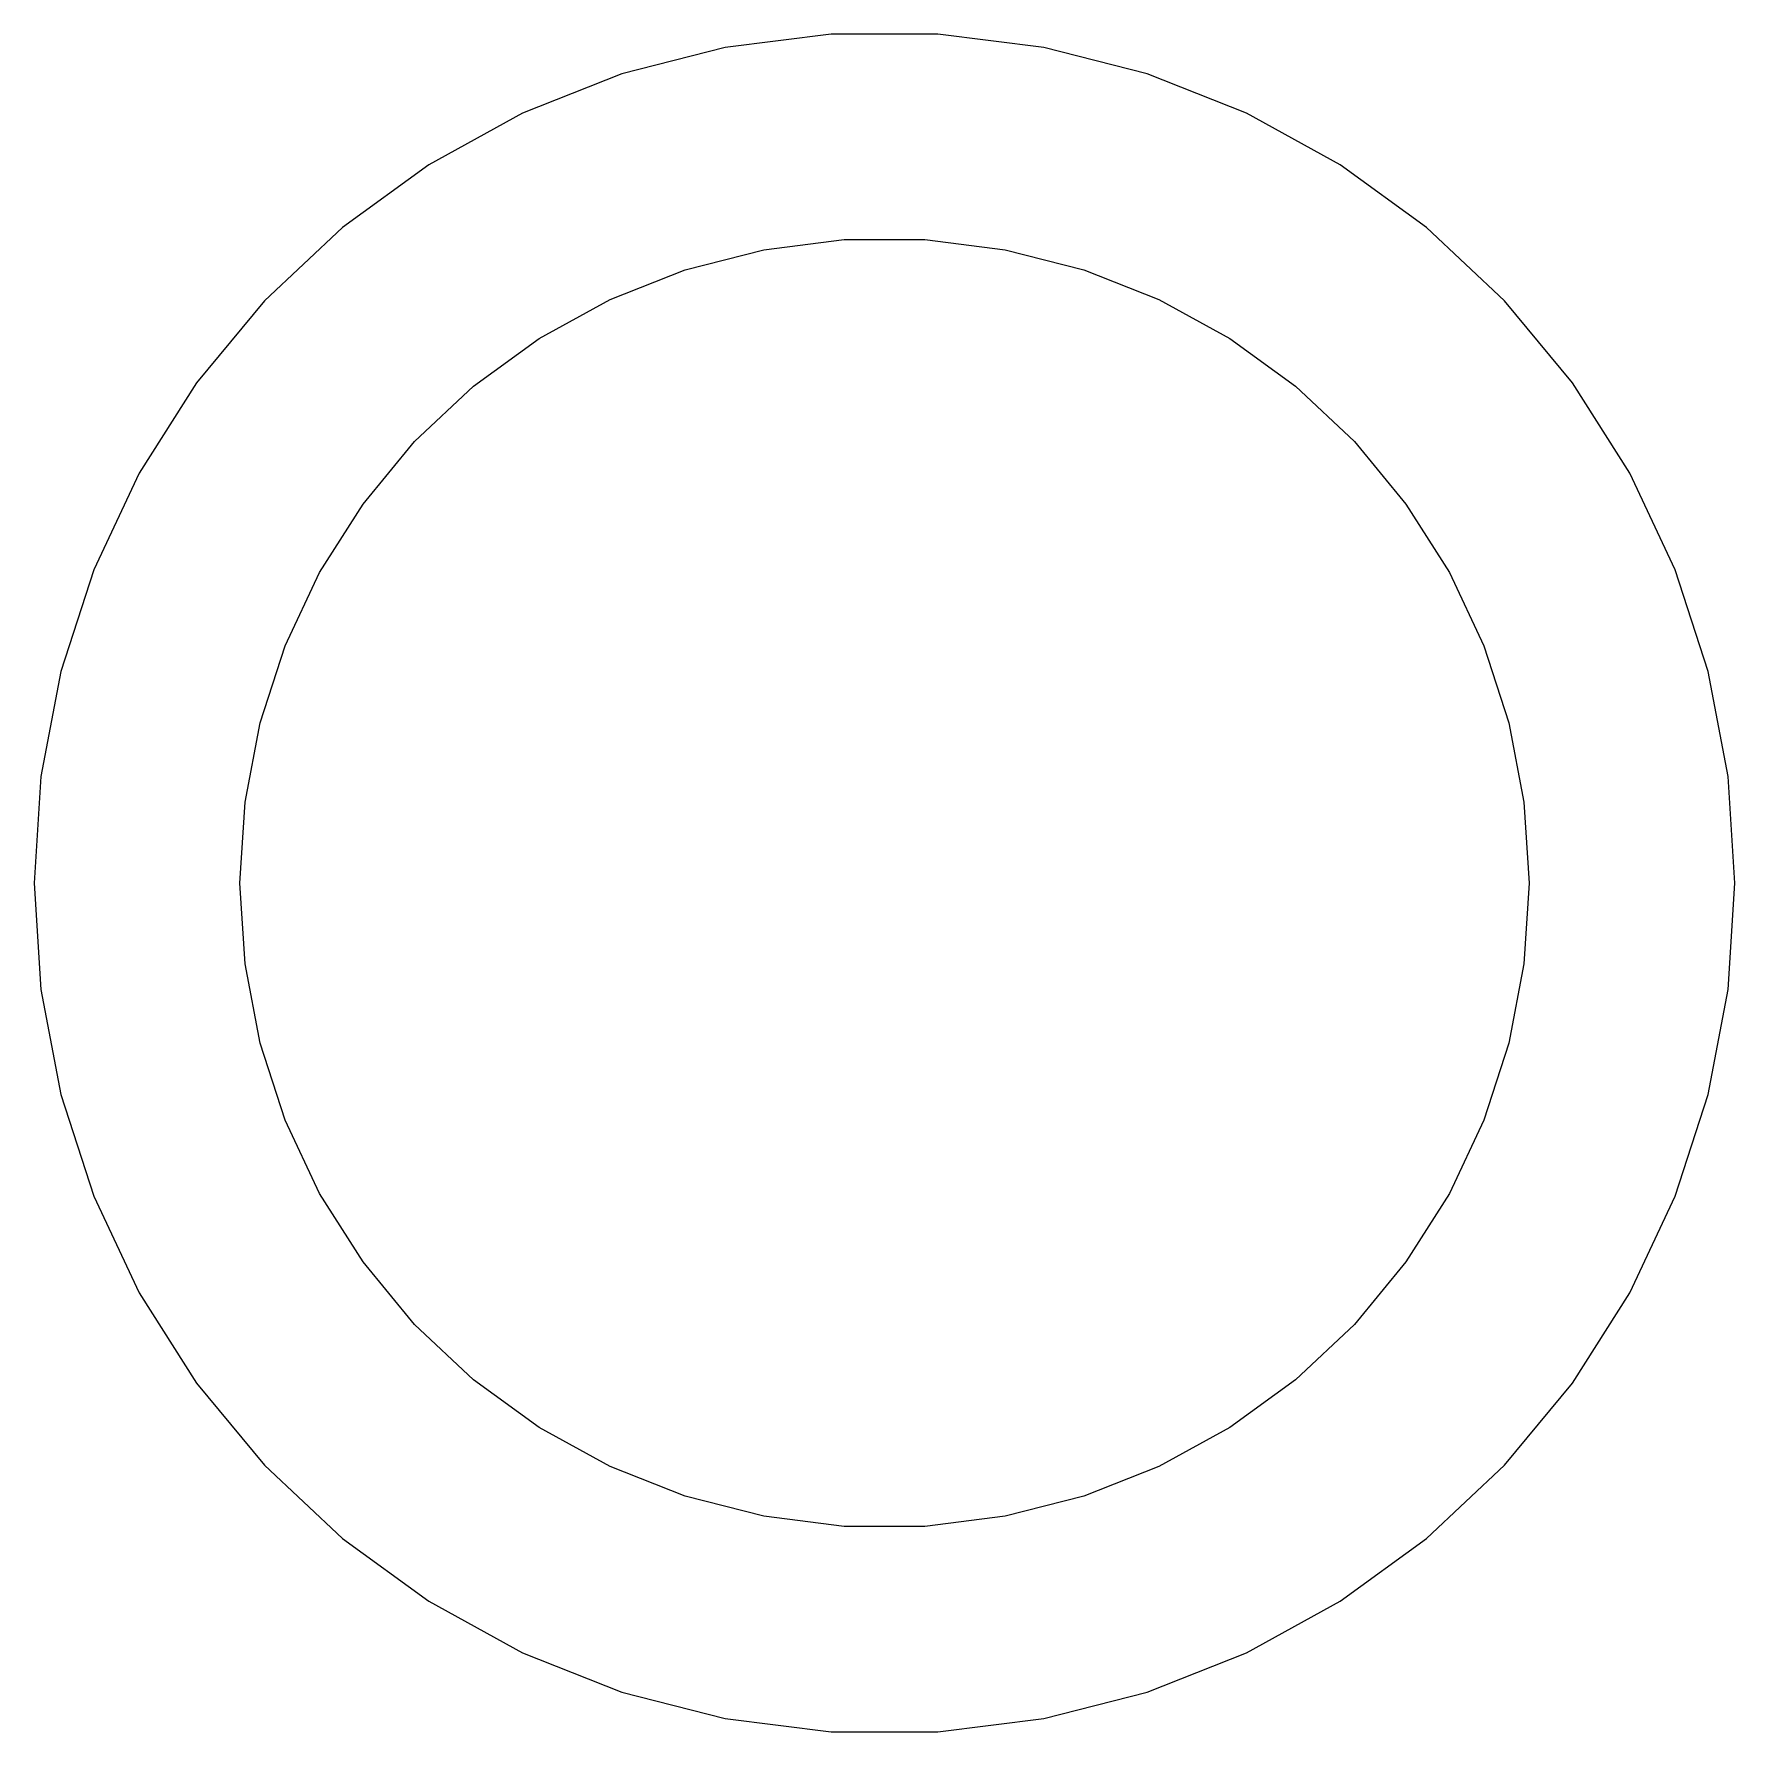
# Model space of a CAD drawing. Header units: metres. Extents: x -2.4 to 2.4, y 21.6 to 50.4.
# Drawn here: x -2.375 to 2.375, y 45.63 to 50.37 of the extents above.
import ezdxf

# ---------------------------------------------------------------- set-up
doc = ezdxf.new("R2010")
doc.units = ezdxf.units.M

msp = doc.modelspace()

# ---------------------------------------------------------------- linework, layer by layer
for p, q in [((-0.149124, 50.3703), (-0.445023, 50.3329)), ((0.149124, 50.3703), (-0.149124, 50.3703)), ((0.445023, 50.3329), (0.149124, 50.3703)), ((-0.445023, 50.3329), (-0.733902, 50.2588)), ((0.733902, 50.2588), (0.445023, 50.3329)), ((-0.733902, 50.2588), (-1.01122, 50.149)), ((1.01122, 50.149), (0.733902, 50.2588)), ((-1.01122, 50.149), (-1.27258, 50.0053)), ((1.27258, 50.0053), (1.01122, 50.149)), ((-1.27258, 50.0053), (-1.51387, 49.83)), ((1.51387, 49.83), (1.27258, 50.0053)), ((-1.51387, 49.83), (-1.73129, 49.6258)), ((1.73129, 49.6258), (1.51387, 49.83)), ((-0.33728, 49.7681), (-0.113022, 49.7964)), ((-0.113022, 49.7964), (0.113022, 49.7964)), ((0.113022, 49.7964), (0.33728, 49.7681)), ((-0.556229, 49.7119), (-0.33728, 49.7681)), ((0.33728, 49.7681), (0.556229, 49.7119)), ((-0.766388, 49.6287), (-0.556229, 49.7119)), ((0.556229, 49.7119), (0.766388, 49.6287)), ((-1.73129, 49.6258), (-1.9214, 49.396)), ((-0.964478, 49.5198), (-0.766388, 49.6287)), ((0.766388, 49.6287), (0.964478, 49.5198)), ((1.9214, 49.396), (1.73129, 49.6258)), ((-1.14735, 49.3869), (-0.964478, 49.5198)), ((0.964478, 49.5198), (1.14735, 49.3869)), ((-1.9214, 49.396), (-2.08122, 49.1441)), ((-1.31213, 49.2322), (-1.14735, 49.3869)), ((1.14735, 49.3869), (1.31213, 49.2322)), ((2.08122, 49.1441), (1.9214, 49.396)), ((-1.45622, 49.058), (-1.31213, 49.2322)), ((1.31213, 49.2322), (1.45622, 49.058)), ((-2.08122, 49.1441), (-2.20821, 48.8743)), ((2.20821, 48.8743), (2.08122, 49.1441)), ((-1.57735, 48.8671), (-1.45622, 49.058)), ((1.45622, 49.058), (1.57735, 48.8671)), ((-2.20821, 48.8743), (-2.30038, 48.5906)), ((-1.67358, 48.6626), (-1.57735, 48.8671)), ((1.57735, 48.8671), (1.67358, 48.6626)), ((2.30038, 48.5906), (2.20821, 48.8743)), ((-1.74344, 48.4476), (-1.67358, 48.6626)), ((1.67358, 48.6626), (1.74344, 48.4476)), ((-2.30038, 48.5906), (-2.35626, 48.2977)), ((2.35626, 48.2977), (2.30038, 48.5906)), ((-1.7858, 48.2256), (-1.74344, 48.4476)), ((1.74344, 48.4476), (1.7858, 48.2256)), ((-2.35626, 48.2977), (-2.375, 48)), ((2.375, 48), (2.35626, 48.2977)), ((-1.79999, 48), (-1.7858, 48.2256)), ((1.7858, 48.2256), (1.79999, 48)), ((-2.375, 48), (-2.35626, 47.7023)), ((-1.7858, 47.7744), (-1.79999, 48)), ((1.79999, 48), (1.7858, 47.7744)), ((2.35626, 47.7023), (2.375, 48)), ((-1.74344, 47.5524), (-1.7858, 47.7744)), ((1.7858, 47.7744), (1.74344, 47.5524)), ((-2.35626, 47.7023), (-2.30038, 47.4094)), ((2.30038, 47.4094), (2.35626, 47.7023)), ((-1.67358, 47.3374), (-1.74344, 47.5524)), ((1.74344, 47.5524), (1.67358, 47.3374)), ((-2.30038, 47.4094), (-2.20821, 47.1257)), ((2.20821, 47.1257), (2.30038, 47.4094)), ((-1.57735, 47.1329), (-1.67358, 47.3374)), ((1.67358, 47.3374), (1.57735, 47.1329)), ((-2.20821, 47.1257), (-2.08122, 46.8559)), ((-1.45622, 46.942), (-1.57735, 47.1329)), ((1.57735, 47.1329), (1.45622, 46.942)), ((2.08122, 46.8559), (2.20821, 47.1257)), ((-1.31213, 46.7678), (-1.45622, 46.942)), ((1.45622, 46.942), (1.31213, 46.7678)), ((-2.08122, 46.8559), (-1.9214, 46.604)), ((1.9214, 46.604), (2.08122, 46.8559)), ((-1.14735, 46.6131), (-1.31213, 46.7678)), ((1.31213, 46.7678), (1.14735, 46.6131)), ((-1.9214, 46.604), (-1.73129, 46.3742)), ((-0.964478, 46.4802), (-1.14735, 46.6131)), ((1.14735, 46.6131), (0.964478, 46.4802)), ((1.73129, 46.3742), (1.9214, 46.604)), ((-0.766388, 46.3713), (-0.964478, 46.4802)), ((0.964478, 46.4802), (0.766388, 46.3713)), ((-1.73129, 46.3742), (-1.51387, 46.17)), ((-0.556229, 46.2881), (-0.766388, 46.3713)), ((0.766388, 46.3713), (0.556229, 46.2881)), ((1.51387, 46.17), (1.73129, 46.3742)), ((-0.33728, 46.2319), (-0.556229, 46.2881)), ((0.556229, 46.2881), (0.33728, 46.2319)), ((-0.113022, 46.2036), (-0.33728, 46.2319)), ((0.33728, 46.2319), (0.113022, 46.2036)), ((-1.51387, 46.17), (-1.27258, 45.9947)), ((0.113022, 46.2036), (-0.113022, 46.2036)), ((1.27258, 45.9947), (1.51387, 46.17)), ((-1.27258, 45.9947), (-1.01122, 45.851)), ((1.01122, 45.851), (1.27258, 45.9947)), ((-1.01122, 45.851), (-0.733902, 45.7412)), ((0.733902, 45.7412), (1.01122, 45.851)), ((-0.733902, 45.7412), (-0.445023, 45.6671)), ((0.445023, 45.6671), (0.733902, 45.7412)), ((-0.445023, 45.6671), (-0.149124, 45.6297)), ((0.149124, 45.6297), (0.445023, 45.6671)), ((-0.149124, 45.6297), (0.149124, 45.6297))]:
    msp.add_line(p, q)

doc.saveas('drawing.dxf')
